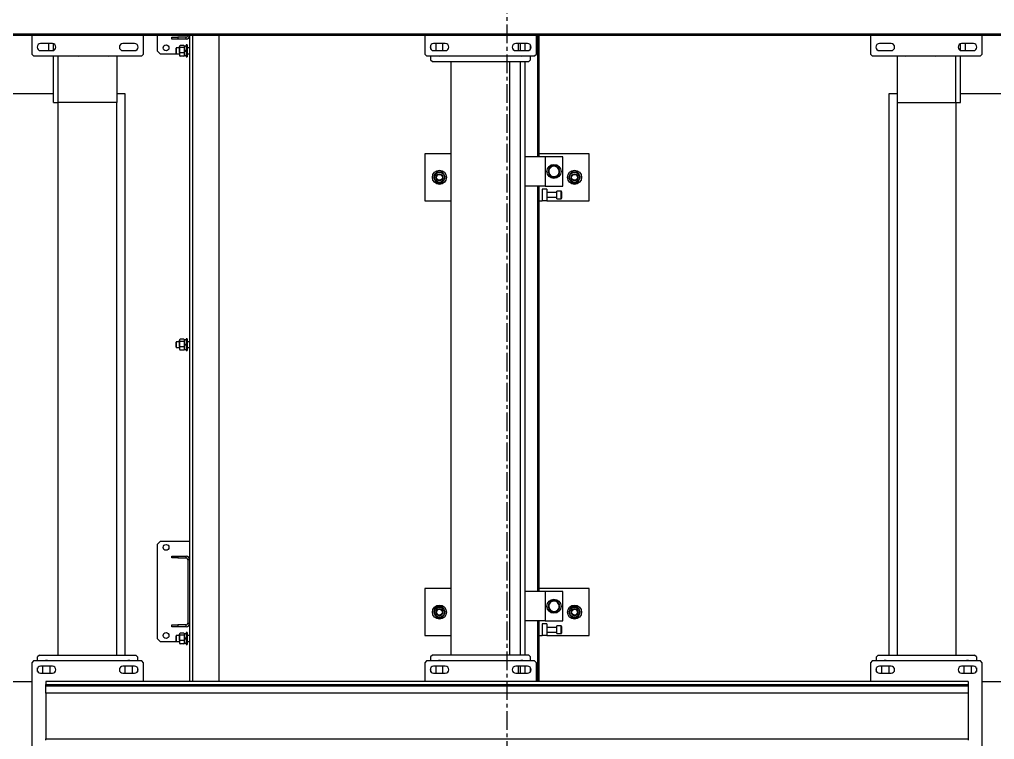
# Model space of a CAD drawing. Header units: millimetres. Extents: x 6622 to 532820, y 3370 to 359312.
# Drawn here: x 458470 to 460130, y 297641 to 298866 of the extents above; entities that cross this region are included whole.
import ezdxf

# ---------------------------------------------------------------- set-up
doc = ezdxf.new("R2010")
doc.units = ezdxf.units.MM
doc.linetypes.add('CENTER', pattern=[50.8, 31.75, -6.35, 6.35, -6.35])

# ---------------------------------------------------------------- blocks, each defined once
blk = doc.blocks.new('A$C6F3A12F4')
at = {"color": 2, "linetype": 'Continuous', "lineweight": 25}
for p, q in [((15885.2, 3700), (15885.2, 2622.1)), ((16885.2, 2659), (16885.2, 3700)), ((15783.1, 225), (15783.1, 3475)), ((15785.7, 3475), (15785.7, 225)), ((15817.7, 2659), (15785.7, 2659)), ((15820.7, 2656), (15817.7, 2659)), ((15820.7, 2472), (15820.7, 2656)), ((16853.2, 2659), (16850.2, 2656)), ((16850.2, 2656), (16850.2, 2472)), ((17017.2, 2659), (16853.2, 2659)), ((15799.7, 2644), (15799.7, 2624)), ((15811.7, 2624), (15811.7, 2644)), ((16843.2, 2649.1), (16840.2, 2646.1)), ((16840.2, 2482.1), (16840.2, 2646.1)), ((16843.2, 2649.1), (16850.2, 2649.1)), ((16859.2, 2644), (16859.2, 2624)), ((16859.2, 2640.1), (16871.2, 2640.1)), ((16862, 2649.1), (16868.4, 2649.1)), ((16871.2, 2624), (16871.2, 2644)), ((15799.7, 2630.1), (15811.7, 2630.1)), ((16871.2, 2628.1), (16859.2, 2628.1)), ((16885.2, 2635), (16890.6, 2635)), ((16885.2, 2635), (16885.2, 1065)), ((16890.6, 1065), (16890.6, 2635)), ((16890.6, 2635), (16893.2, 2635)), ((16893.2, 2635), (16893.2, 1065)), ((16893.2, 2635), (16905.2, 2635)), ((16905.2, 2635), (16905.2, 1065)), ((16905.2, 2635), (16982.6, 2635)), ((16982.6, 1065), (16982.6, 2635)), ((16982.6, 2635), (16985.2, 2635)), ((15811.4, 2622.1), (15800, 2622.1)), ((15900.2, 2622.1), (15820.7, 2622.1)), ((15900.2, 2614.1), (15820.7, 2614.1)), ((15900.2, 2614.1), (15900.2, 2622.1)), ((15900.2, 2514.1), (15900.2, 2614.1)), ((15900.2, 2614.1), (16840.2, 2614.1)), ((15820.7, 2514.1), (15900.2, 2514.1)), ((15885.2, 2514.1), (15885.2, 2500)), ((15900.2, 2514.1), (16840.2, 2514.1)), ((15799.7, 2504), (15799.7, 2484)), ((15811.7, 2484), (15811.7, 2504)), ((15885.2, 2500), (16840.2, 2500)), ((16859.2, 2504), (16859.2, 2484)), ((16859.2, 2500.1), (16871.2, 2500.1)), ((16859.2, 2500), (16871.2, 2500)), ((16871.2, 2484), (16871.2, 2504)), ((16840.2, 2482.1), (16843.2, 2479.1)), ((16850.2, 2479.1), (16843.2, 2479.1)), ((16871.2, 2488.1), (16859.2, 2488.1)), ((16868.7, 2479.1), (16861.8, 2479.1)), ((15785.7, 2469), (15817.7, 2469)), ((15817.7, 2469), (15820.7, 2472)), ((16850.2, 2472), (16853.2, 2469)), ((16853.2, 2469), (16885.2, 2469)), ((16067.2, 1990), (15987.2, 1990)), ((15987.2, 1990), (15987.2, 1904)), ((16067.2, 1918), (16067.2, 1990)), ((16727.2, 1990), (16727.2, 1904)), ((16807.2, 1990), (16727.2, 1990)), ((16807.2, 1918), (16807.2, 1990)), ((16036.7, 1965), (16036.2, 1965)), ((16036.6, 1963.2), (16036.2, 1963.2)), ((16036.3, 1962.2), (16036.6, 1963.2)), ((16776.7, 1965), (16776.2, 1965)), ((16776.6, 1963.2), (16776.2, 1963.2)), ((16776.3, 1962.2), (16776.6, 1963.2)), ((16042.2, 1945), (15992.2, 1945)), ((15992.2, 1945), (15992.2, 1915)), ((16042.2, 1915), (16042.2, 1945)), ((16051.7, 1943), (16062.7, 1943)), ((16782.2, 1945), (16732.2, 1945)), ((16732.2, 1945), (16732.2, 1915)), ((16782.2, 1915), (16782.2, 1945)), ((16791.7, 1943), (16802.7, 1943)), ((16012.2, 1937.3), (16008, 1934.4)), ((16016.4, 1940.2), (16012.2, 1937.3)), ((16021, 1938), (16016.4, 1940.2)), ((16025.6, 1935.8), (16021, 1938)), ((16026.8, 1930), (16026.1, 1930)), ((16026.6, 1928.2), (16026.2, 1928.2)), ((16026.4, 1927.4), (16026.6, 1928.2)), ((16050.7, 1942), (16050.7, 1935)), ((16063.7, 1942), (16050.7, 1942)), ((16063.7, 1935), (16050.7, 1935)), ((16053.2, 1935), (16053.2, 1918)), ((16061.2, 1918), (16061.2, 1935)), ((16063.7, 1935), (16063.7, 1942)), ((16752.2, 1937.3), (16748, 1934.4)), ((16756.4, 1940.2), (16752.2, 1937.3)), ((16761, 1938), (16756.4, 1940.2)), ((16765.7, 1935.8), (16761, 1938)), ((16766.7, 1930), (16766.1, 1930)), ((16766.6, 1928.2), (16766.2, 1928.2)), ((16766.4, 1927.4), (16766.6, 1928.2)), ((16790.7, 1942), (16790.7, 1935)), ((16803.7, 1942), (16790.7, 1942)), ((16803.7, 1935), (16790.7, 1935)), ((16793.2, 1935), (16793.2, 1918)), ((16801.2, 1918), (16801.2, 1935)), ((16803.7, 1935), (16803.7, 1942)), ((15992.2, 1915), (15992.2, 1880.2)), ((15992.2, 1915), (16042.2, 1915)), ((16008.8, 1924.2), (16013.4, 1922)), ((16013.4, 1922), (16018, 1919.8)), ((16018, 1919.8), (16022.2, 1922.7)), ((16022.2, 1922.7), (16026.4, 1925.6)), ((16042.2, 1915), (16042.2, 1880.2)), ((16047.2, 1918), (16047.2, 1910)), ((16047.2, 1918), (16067.2, 1918)), ((16047.2, 1910), (16067.2, 1910)), ((16067.2, 1918), (16067.2, 1910)), ((16067.2, 1904), (16067.2, 1910)), ((16732.2, 1915), (16732.2, 1880.2)), ((16732.2, 1915), (16782.2, 1915)), ((16748.7, 1924.2), (16753.4, 1922)), ((16753.4, 1922), (16758, 1919.8)), ((16758, 1919.8), (16762.2, 1922.7)), ((16762.2, 1922.7), (16766.4, 1925.6)), ((16782.2, 1915), (16782.2, 1880.2)), ((16787.2, 1918), (16787.2, 1910)), ((16787.2, 1918), (16807.2, 1918)), ((16787.2, 1910), (16807.2, 1910)), ((16807.2, 1918), (16807.2, 1910)), ((16807.2, 1904), (16807.2, 1910)), ((15785.7, 1904), (15992.2, 1904)), ((15992.2, 1902.7), (15785.7, 1902.7)), ((15817.7, 1900), (15785.7, 1900)), ((15820.7, 1897), (15817.7, 1900)), ((15820.7, 1713), (15820.7, 1897)), ((16042.2, 1904), (16732.2, 1904)), ((16732.2, 1902.7), (16042.2, 1902.7)), ((16782.2, 1904), (16885.2, 1904)), ((16885.2, 1902.7), (16782.2, 1902.7)), ((16853.2, 1900), (16850.2, 1897)), ((16850.2, 1897), (16850.2, 1713)), ((16885.2, 1900), (16853.2, 1900)), ((15799.7, 1885), (15799.7, 1865)), ((15811.7, 1881), (15799.7, 1881)), ((15799.7, 1880.2), (15811.7, 1880.2)), ((15809, 1890), (15802.4, 1890)), ((15811.7, 1865), (15811.7, 1885)), ((15827.2, 1890), (15820.7, 1890)), ((15830.2, 1887), (15827.2, 1890)), ((15830.2, 1723), (15830.2, 1887)), ((15830.2, 1880.2), (16840.2, 1880.2)), ((16843.2, 1890), (16840.2, 1887)), ((16840.2, 1887), (16840.2, 1723)), ((16850.2, 1890), (16843.2, 1890)), ((16859.2, 1885), (16859.2, 1865)), ((16871.2, 1881), (16859.2, 1881)), ((16859.2, 1880.2), (16871.2, 1880.2)), ((16868.5, 1890), (16861.9, 1890)), ((16871.2, 1865), (16871.2, 1885)), ((15811.7, 1872.8), (15799.7, 1872.8)), ((15799.7, 1869), (15811.7, 1869)), ((15820.8, 1872.8), (15820.7, 1872.8)), ((16840.2, 1872.8), (15830.2, 1872.8)), ((16850.2, 1872.8), (16849.6, 1872.8)), ((16871.2, 1872.8), (16859.2, 1872.8)), ((16859.2, 1869), (16871.2, 1869)), ((16840.2, 1855), (15830.2, 1855)), ((15799.7, 1745), (15799.7, 1725)), ((15811.7, 1725), (15811.7, 1745)), ((16840.2, 1755), (15830.2, 1755)), ((15987.2, 1755), (15987.2, 1710)), ((16067.2, 1710), (16067.2, 1755)), ((16727.2, 1755), (16727.2, 1710)), ((16807.2, 1710), (16807.2, 1755)), ((16859.2, 1745), (16859.2, 1725)), ((16871.2, 1725), (16871.2, 1745)), ((15811.7, 1741), (15799.7, 1741)), ((15799.7, 1729), (15811.7, 1729)), ((16036.7, 1735), (16036.2, 1735)), ((16036.6, 1733.2), (16036.2, 1733.2)), ((16036.3, 1732.2), (16036.6, 1733.2)), ((16776.7, 1735), (16776.2, 1735)), ((16776.6, 1733.2), (16776.2, 1733.2)), ((16776.3, 1732.2), (16776.6, 1733.2)), ((16871.2, 1741), (16859.2, 1741)), ((16859.2, 1729), (16871.2, 1729)), ((15785.7, 1710), (15817.7, 1710)), ((15802.4, 1720), (15809, 1720)), ((15817.7, 1710), (15820.7, 1713)), ((15820.7, 1720), (15827.2, 1720)), ((15827.2, 1720), (15830.2, 1723)), ((15987.2, 1710), (16067.2, 1710)), ((16727.2, 1710), (16807.2, 1710)), ((16840.2, 1723), (16843.2, 1720)), ((16843.2, 1720), (16850.2, 1720)), ((16850.2, 1713), (16853.2, 1710)), ((16853.2, 1710), (16885.2, 1710)), ((16861.9, 1720), (16868.5, 1720)), ((15785.7, 1359.5), (16885.2, 1359.5)), ((15785.7, 1314.5), (16885.2, 1314.5)), ((15785.7, 1309.5), (15786, 1309.5)), ((15785.7, 1306.5), (15786, 1306.5)), ((15786, 1309.5), (16678, 1309.5)), ((15786, 1306.5), (15786, 1309.5)), ((15792, 1303.5), (15789, 1303.5)), ((15789, 1303.5), (15789, 1289.5)), ((15792, 1303.5), (15792, 1289.5)), ((15802, 1305.5), (15802, 1303.5)), ((15802, 1305.5), (15822, 1305.5)), ((15802, 1303.5), (15822, 1303.5)), ((15802.8, 1300), (15802.8, 1293.4)), ((15804.4, 1300.9), (15803.3, 1300.3)), ((15803.9, 1303.5), (15803.9, 1300.9)), ((15812, 1300.9), (15803.9, 1300.9)), ((15806.4, 1300), (15806.4, 1293.4)), ((15807, 1309.5), (15807, 1305.5)), ((15812, 1300.9), (15813.5, 1300.9)), ((15820, 1300.9), (15813.5, 1300.9)), ((15815.5, 1300), (15815.5, 1293.4)), ((15817, 1305.5), (15817, 1309.5)), ((15820.7, 1300.3), (15819.6, 1300.9)), ((15820, 1300.9), (15820, 1303.5)), ((15821.2, 1300), (15821.2, 1293.4)), ((15822, 1303.5), (15822, 1305.5)), ((16302, 1305.5), (16302, 1303.5)), ((16302, 1305.5), (16322, 1305.5)), ((16302, 1303.5), (16322, 1303.5)), ((16302.8, 1300), (16302.8, 1293.4)), ((16304.4, 1300.9), (16303.3, 1300.3)), ((16303.9, 1303.5), (16303.9, 1300.9)), ((16312, 1300.9), (16303.9, 1300.9)), ((16306.4, 1300), (16306.4, 1293.4)), ((16307, 1309.5), (16307, 1305.5)), ((16312, 1300.9), (16313.5, 1300.9)), ((16320, 1300.9), (16313.5, 1300.9)), ((16315.5, 1300), (16315.5, 1293.4)), ((16317, 1305.5), (16317, 1309.5)), ((16320.7, 1300.3), (16319.6, 1300.9)), ((16320, 1300.9), (16320, 1303.5)), ((16321.2, 1300), (16321.2, 1293.4)), ((16322, 1303.5), (16322, 1305.5)), ((16647, 1309.5), (16647, 1259.5)), ((16675, 1303.5), (16672, 1303.5)), ((16672, 1289.5), (16672, 1303.5)), ((16675, 1289.5), (16675, 1303.5)), ((16678, 1309.5), (16678, 1306.5)), ((16678, 1309.5), (16786, 1309.5)), ((16678, 1306.5), (16786, 1306.5)), ((16786, 1309.5), (16885.2, 1309.5)), ((16786, 1306.5), (16786, 1309.5)), ((16792, 1303.5), (16789, 1303.5)), ((16789, 1303.5), (16789, 1289.5)), ((16792, 1303.5), (16792, 1289.5)), ((16802, 1305.5), (16802, 1303.5)), ((16802, 1305.5), (16822, 1305.5)), ((16802, 1303.5), (16822, 1303.5)), ((16802.8, 1300), (16802.8, 1293.4)), ((16804.4, 1300.9), (16803.3, 1300.3)), ((16803.9, 1303.5), (16803.9, 1300.9)), ((16812, 1300.9), (16803.9, 1300.9)), ((16806.4, 1300), (16806.4, 1293.4)), ((16807, 1309.5), (16807, 1305.5)), ((16812, 1300.9), (16813.5, 1300.9)), ((16820, 1300.9), (16813.5, 1300.9)), ((16815.5, 1300), (16815.5, 1293.4)), ((16817, 1305.5), (16817, 1309.5)), ((16820.7, 1300.3), (16819.6, 1300.9)), ((16820, 1300.9), (16820, 1303.5)), ((16821.2, 1300), (16821.2, 1293.4)), ((16822, 1303.5), (16822, 1305.5)), ((15789, 1289.5), (15792, 1289.5)), ((15789, 1279.5), (15789, 1289.5)), ((15792, 1279.5), (15789, 1279.5)), ((15792, 1289.5), (15792, 1279.5)), ((15803.3, 1293.1), (15804.4, 1292.5)), ((15814.9, 1292.5), (15804.4, 1292.5)), ((15807, 1292.5), (15807, 1287)), ((15807, 1287), (15807.5, 1286.5)), ((15807, 1287), (15817, 1287)), ((15816.5, 1286.5), (15807.5, 1286.5)), ((15814.9, 1292.5), (15819.6, 1292.5)), ((15816.5, 1286.5), (15817, 1287)), ((15817, 1287), (15817, 1292.5)), ((15817, 1259.5), (15817, 1287)), ((15819.6, 1292.5), (15820.7, 1293.1)), ((16303.3, 1293.1), (16304.4, 1292.5)), ((16314.9, 1292.5), (16304.4, 1292.5)), ((16307, 1292.5), (16307, 1287)), ((16307, 1287), (16307.5, 1286.5)), ((16307, 1287), (16317, 1287)), ((16316.5, 1286.5), (16307.5, 1286.5)), ((16314.9, 1292.5), (16319.6, 1292.5)), ((16316.5, 1286.5), (16317, 1287)), ((16317, 1287), (16317, 1292.5)), ((16319.6, 1292.5), (16320.7, 1293.1)), ((16672, 1289.5), (16675, 1289.5)), ((16672, 1279.5), (16672, 1289.5)), ((16675, 1279.5), (16672, 1279.5)), ((16675, 1289.5), (16675, 1279.5)), ((16789, 1289.5), (16792, 1289.5)), ((16789, 1279.5), (16789, 1289.5)), ((16792, 1279.5), (16789, 1279.5)), ((16792, 1289.5), (16792, 1279.5)), ((16803.3, 1293.1), (16804.4, 1292.5)), ((16814.9, 1292.5), (16804.4, 1292.5)), ((16807, 1292.5), (16807, 1287)), ((16807, 1287), (16807.5, 1286.5)), ((16807, 1287), (16817, 1287)), ((16816.5, 1286.5), (16807.5, 1286.5)), ((16814.9, 1292.5), (16819.6, 1292.5)), ((16816.5, 1286.5), (16817, 1287)), ((16817, 1287), (16817, 1292.5)), ((16817, 1259.5), (16817, 1287)), ((16819.6, 1292.5), (16820.7, 1293.1)), ((15785.7, 1254.5), (15812, 1254.5)), ((15812, 1254.5), (15817, 1259.5)), ((16647, 1259.5), (16652, 1254.5)), ((16652, 1254.5), (16812, 1254.5)), ((16812, 1254.5), (16817, 1259.5)), ((15817.7, 1231), (15785.7, 1231)), ((15820.7, 1228), (15817.7, 1231)), ((16853.2, 1231), (16850.2, 1228)), ((16885.2, 1231), (16853.2, 1231)), ((15799.7, 1216), (15799.7, 1196)), ((15811.7, 1196), (15811.7, 1216)), ((15820.7, 1044), (15820.7, 1228)), ((16843.2, 1220.9), (16840.2, 1217.9)), ((16840.2, 1053.9), (16840.2, 1217.9)), ((16843.2, 1220.9), (16850.2, 1220.9)), ((16850.2, 1228), (16850.2, 1044)), ((16859.2, 1216), (16859.2, 1196)), ((16859.2, 1211.9), (16871.2, 1211.9)), ((16861.8, 1220.9), (16868.7, 1220.9)), ((16871.2, 1196), (16871.2, 1216)), ((15885.2, 1200), (15885.2, 1185.9)), ((16840.2, 1200), (15885.2, 1200)), ((16871.2, 1200), (16859.2, 1200)), ((16871.2, 1199.9), (16859.2, 1199.9)), ((15820.7, 1185.9), (15900.2, 1185.9)), ((15900.2, 1185.9), (15900.2, 1085.9)), ((16840.2, 1185.9), (15900.2, 1185.9)), ((15900.2, 1085.9), (15820.7, 1085.9)), ((15900.2, 1077.9), (15900.2, 1085.9)), ((16840.2, 1085.9), (15900.2, 1085.9)), ((15799.7, 1076), (15799.7, 1056)), ((15811.7, 1069.9), (15799.7, 1069.9)), ((15811.4, 1077.9), (15800, 1077.9)), ((15811.7, 1056), (15811.7, 1076)), ((15900.2, 1077.9), (15820.7, 1077.9)), ((15885.2, 1077.9), (15885.2, 0)), ((16859.2, 1076), (16859.2, 1056)), ((16859.2, 1071.9), (16871.2, 1071.9)), ((16871.2, 1056), (16871.2, 1076)), ((16885.2, 1065), (16890.6, 1065)), ((16893.2, 1065), (16890.6, 1065)), ((16905.2, 1065), (16893.2, 1065)), ((16905.2, 1065), (16982.6, 1065)), ((16985.2, 1065), (16982.6, 1065)), ((16840.2, 1053.9), (16843.2, 1050.9)), ((16850.2, 1050.9), (16843.2, 1050.9)), ((16871.2, 1059.9), (16859.2, 1059.9)), ((16868.4, 1050.9), (16862, 1050.9)), ((15785.7, 1041), (15817.7, 1041)), ((15817.7, 1041), (15820.7, 1044)), ((16850.2, 1044), (16853.2, 1041)), ((16853.2, 1041), (17017.2, 1041)), ((16885.2, 0), (16885.2, 1041))]:
    blk.add_line(p, q, dxfattribs=at)
at = {"color": 2, "linetype": 'Continuous', "lineweight": 25, "flags": 128}
for points in [[(16036.7, 1965), (16036.6, 1966.9), (16036.3, 1967.9)], [(16776.7, 1965), (16776.6, 1966.9), (16776.3, 1967.9)], [(16036.7, 1735), (16036.6, 1736.9), (16036.3, 1737.9)], [(16776.7, 1735), (16776.6, 1736.9), (16776.3, 1737.9)], [(15812, 1300.9), (15811.5, 1301.8), (15811, 1302.6), (15810.5, 1303.5)], [(15812, 1303.5), (15812.5, 1302.6), (15813, 1301.8), (15813.5, 1300.9)], [(16312, 1300.9), (16311.5, 1301.8), (16311, 1302.6), (16310.5, 1303.5)], [(16312, 1303.5), (16312.5, 1302.6), (16313, 1301.8), (16313.5, 1300.9)], [(16812, 1300.9), (16811.5, 1301.8), (16811, 1302.6), (16810.5, 1303.5)], [(16812, 1303.5), (16812.5, 1302.6), (16813, 1301.8), (16813.5, 1300.9)]]:
    blk.add_lwpolyline(points, dxfattribs=at)
at = {"color": 2, "linetype": 'Continuous', "lineweight": 25}
for centre, radius in [((16027.2, 1965), 12), ((16767.2, 1965), 12), ((16027.2, 1965), 8.62), ((16027.2, 1965), 6), ((16027.2, 1965), 5), ((16767.2, 1965), 8.62), ((16767.2, 1965), 6), ((16767.2, 1965), 5), ((16017.2, 1930), 12), ((16757.2, 1930), 12), ((16027.2, 1735), 12), ((16027.2, 1735), 8.62), ((16767.2, 1735), 12), ((16767.2, 1735), 8.62), ((16027.2, 1735), 6), ((16027.2, 1735), 5), ((16767.2, 1735), 6), ((16767.2, 1735), 5), ((15807, 1269.5), 5), ((16657, 1269.5), 5), ((16807, 1269.5), 5)]:
    blk.add_circle(centre, radius, dxfattribs=at)
for centre, radius, start, end in [((15805.7, 2644), 6, 0, 180), ((16865.2, 2644), 6, 0, 180), ((15805.7, 2624), 6, 180, 0), ((16855.2, 2634.1), 6, 146.4427, 213.5573), ((16865.2, 2624), 6, 180, 0), ((15815.2, 2579.1), 6, 336.4435, 23.5565), ((15815.2, 2529.1), 6, 336.4435, 23.5565), ((15805.7, 2504), 6, 0, 180), ((16865.2, 2504), 6, 0, 180), ((16855.2, 2494.1), 6, 146.4427, 213.5573), ((15805.7, 2484), 6, 180, 0), ((16865.2, 2484), 6, 180, 0), ((16027.2, 1965), 9.55, 349.1982, 0), ((16767.2, 1965), 9.55, 349.1982, 0), ((16027.2, 1965), 9.55, 221.2996, 256.7088), ((16051.7, 1942), 1, 90, 180), ((16062.7, 1942), 1, 0, 90), ((16767.2, 1965), 9.55, 221.2996, 256.7088), ((16791.7, 1942), 1, 90, 180), ((16802.7, 1942), 1, 0, 90), ((16017.2, 1930), 9.55, 165.3637, 203.9741), ((16017.2, 1930), 8.87, 124.3653, 184.3653), ((16017.2, 1930), 8.87, 184.3653, 244.3653), ((16017.2, 1930), 9.55, 104.5207, 143.3519), ((16017.2, 1930), 8.87, 64.3653, 124.3653), ((16017.2, 1930), 9.55, 42.9611, 84.8708), ((16017.2, 1930), 8.86, 4.3653, 64.3653), ((16017.2, 1930), 8.86, 304.3653, 4.3653), ((16017.2, 1930), 9.55, 0, 24.9691), ((16017.2, 1930), 9.55, 349.1982, 0), ((16757.2, 1930), 9.55, 165.3637, 203.9741), ((16757.2, 1930), 8.87, 124.3653, 184.3653), ((16757.2, 1930), 8.87, 184.3653, 244.3653), ((16757.2, 1930), 9.55, 104.5207, 143.3519), ((16757.2, 1930), 8.87, 64.3653, 124.3653), ((16757.2, 1930), 9.55, 42.9611, 84.8708), ((16757.2, 1930), 8.87, 4.3653, 64.3653), ((16757.2, 1930), 8.87, 304.3653, 4.3653), ((16757.2, 1930), 9.55, 0, 24.9691), ((16757.2, 1930), 9.55, 349.1982, 0), ((16017.2, 1930), 9.55, 224.4516, 265.4367), ((16017.2, 1930), 8.86, 244.3653, 304.3653), ((16017.2, 1930), 9.55, 283.449, 324.061), ((16757.2, 1930), 9.55, 224.4516, 265.4367), ((16757.2, 1930), 8.87, 244.3653, 304.3653), ((16757.2, 1930), 9.55, 283.449, 324.061), ((15805.7, 1885), 6, 0, 180), ((15815.2, 1875), 6, 336.4435, 23.5565), ((16855.2, 1875), 6, 146.4427, 213.5573), ((16865.2, 1885), 6, 0, 180), ((15805.7, 1865), 6, 180, 0), ((16865.2, 1865), 6, 180, 0), ((15805.7, 1745), 6, 0, 180), ((16865.2, 1745), 6, 0, 180), ((15815.2, 1735), 6, 336.4435, 23.5565), ((16027.2, 1735), 9.55, 221.2996, 256.7088), ((16027.2, 1735), 9.55, 349.1982, 0), ((16767.2, 1735), 9.55, 221.2996, 256.7088), ((16767.2, 1735), 9.55, 349.1982, 0), ((16855.2, 1735), 6, 146.4427, 213.5573), ((15805.7, 1725), 6, 180, 0), ((16865.2, 1725), 6, 180, 0), ((15786, 1303.5), 6, 0, 90), ((15786, 1303.5), 3, 0, 90), ((16678, 1303.5), 6, 90, 180), ((16678, 1303.5), 3, 90, 180), ((16786, 1303.5), 6, 0, 90), ((16786, 1303.5), 3, 0, 90), ((15805.7, 1216), 6, 0, 180), ((16865.2, 1216), 6, 0, 180), ((15805.7, 1196), 6, 180, 0), ((16855.2, 1205.9), 6, 146.4427, 213.5573), ((16865.2, 1196), 6, 180, 0), ((15815.2, 1170.9), 6, 336.4435, 23.5565), ((15815.2, 1120.9), 6, 336.4435, 23.5565), ((15805.7, 1076), 6, 0, 180), ((16865.2, 1076), 6, 0, 180), ((16855.2, 1065.9), 6, 146.4427, 213.5573), ((15805.7, 1056), 6, 180, 0), ((16865.2, 1056), 6, 180, 0)]:
    blk.add_arc(centre, radius, start, end, dxfattribs=at)
for points, knots in [([(16027.2, 1975.4), (16026.4, 1974.9), (16024.8, 1974), (16022.5, 1972.7), (16020.3, 1971.4), (16018.9, 1970.6), (16018.2, 1970.2)], [0, 0, 0, 0, 0.264614, 0.534981, 0.765363, 1, 1, 1, 1]), ([(16018.2, 1970.2), (16018.2, 1969.8), (16018.2, 1968.5), (16018.2, 1966.2), (16018.2, 1963.2), (16018.2, 1961.1), (16018.2, 1959.8)], [0, 0, 0, 0, 0.131003, 0.38054, 0.636178, 1, 1, 1, 1]), ([(16018.2, 1959.8), (16019, 1959.4), (16020.6, 1958.4), (16022.9, 1957.1), (16025.1, 1955.8), (16026.5, 1955), (16027.2, 1954.6)], [0, 0, 0, 0, 0.264614, 0.534982, 0.765287, 1, 1, 1, 1]), ([(16036.2, 1970.2), (16035.4, 1970.6), (16033.8, 1971.6), (16031.5, 1972.9), (16029.3, 1974.2), (16027.9, 1975), (16027.2, 1975.4)], [0, 0, 0, 0, 0.264634, 0.534945, 0.765345, 1, 1, 1, 1]), ([(16027.2, 1954.6), (16028, 1955.1), (16029.6, 1956), (16031.9, 1957.3), (16034.1, 1958.6), (16035.5, 1959.4), (16036.2, 1959.8)], [0, 0, 0, 0, 0.264557, 0.534946, 0.765345, 1, 1, 1, 1]), ([(16036.2, 1959.8), (16036.2, 1961.1), (16036.2, 1963.2), (16036.2, 1966.2), (16036.2, 1968.4), (16036.2, 1969.8), (16036.2, 1970.2)], [0, 0, 0, 0, 0.363821, 0.613049, 0.868997, 1, 1, 1, 1]), ([(16767.2, 1975.4), (16766.4, 1974.9), (16764.8, 1974), (16762.5, 1972.7), (16760.3, 1971.4), (16758.9, 1970.6), (16758.2, 1970.2)], [0, 0, 0, 0, 0.264501, 0.534988, 0.765328, 1, 1, 1, 1]), ([(16758.2, 1970.2), (16758.2, 1969.8), (16758.2, 1968.5), (16758.2, 1966.2), (16758.2, 1963.2), (16758.2, 1961.1), (16758.2, 1959.8)], [0, 0, 0, 0, 0.131003, 0.38054, 0.636178, 1, 1, 1, 1]), ([(16758.2, 1959.8), (16759, 1959.4), (16760.6, 1958.4), (16762.9, 1957.1), (16765.1, 1955.8), (16766.5, 1955), (16767.2, 1954.6)], [0, 0, 0, 0, 0.264655, 0.534987, 0.765327, 1, 1, 1, 1]), ([(16776.2, 1970.2), (16775.4, 1970.6), (16773.8, 1971.6), (16771.5, 1972.9), (16769.3, 1974.2), (16767.9, 1975), (16767.2, 1975.4)], [0, 0, 0, 0, 0.264614, 0.534904, 0.765363, 1, 1, 1, 1]), ([(16767.2, 1954.6), (16768, 1955.1), (16769.6, 1956), (16771.9, 1957.3), (16774.1, 1958.6), (16775.5, 1959.4), (16776.2, 1959.8)], [0, 0, 0, 0, 0.264614, 0.534903, 0.765363, 1, 1, 1, 1]), ([(16776.2, 1959.8), (16776.2, 1961.1), (16776.2, 1963.2), (16776.2, 1966.2), (16776.2, 1968.4), (16776.2, 1969.8), (16776.2, 1970.2)], [0, 0, 0, 0, 0.363821, 0.613049, 0.868997, 1, 1, 1, 1]), ([(16008, 1934.4), (16008, 1934), (16008.1, 1932.3), (16008.3, 1930.6), (16008.4, 1929.3)], [0, 0, 0, 0, 0.2530598, 1, 1, 1, 1]), ([(16008.4, 1929.3), (16008.5, 1927.7), (16008.6, 1925.9), (16008.7, 1924.3), (16008.8, 1924.2)], [0, 0, 0, 0, 0.973005, 1, 1, 1, 1]), ([(16026, 1930.7), (16025.9, 1932), (16025.8, 1933.7), (16025.7, 1935.4), (16025.6, 1935.8)], [0, 0, 0, 0, 0.746925, 1, 1, 1, 1]), ([(16026.4, 1925.6), (16026.4, 1925.6), (16026.3, 1927.3), (16026.2, 1929), (16026, 1930.7)], [0, 0, 0, 0, 0.026997, 1, 1, 1, 1]), ([(16748, 1934.4), (16748, 1934), (16748.1, 1932.3), (16748.3, 1930.6), (16748.4, 1929.3)], [0, 0, 0, 0, 0.2530598, 1, 1, 1, 1]), ([(16748.4, 1929.3), (16748.5, 1927.7), (16748.6, 1925.9), (16748.7, 1924.3), (16748.7, 1924.2)], [0, 0, 0, 0, 0.973018, 1, 1, 1, 1]), ([(16766, 1930.7), (16765.9, 1932), (16765.8, 1933.7), (16765.7, 1935.4), (16765.7, 1935.8)], [0, 0, 0, 0, 0.746939, 1, 1, 1, 1]), ([(16766.4, 1925.6), (16766.4, 1925.6), (16766.3, 1927.3), (16766.2, 1929), (16766, 1930.7)], [0, 0, 0, 0, 0.026984, 1, 1, 1, 1]), ([(16027.2, 1745.4), (16026.4, 1744.9), (16024.8, 1744), (16022.5, 1742.7), (16020.3, 1741.4), (16018.9, 1740.6), (16018.2, 1740.2)], [0, 0, 0, 0, 0.264614, 0.534981, 0.765363, 1, 1, 1, 1]), ([(16036.2, 1740.2), (16035.4, 1740.6), (16033.8, 1741.6), (16031.5, 1742.9), (16029.3, 1744.2), (16027.9, 1745), (16027.2, 1745.4)], [0, 0, 0, 0, 0.264634, 0.534945, 0.765345, 1, 1, 1, 1]), ([(16767.2, 1745.4), (16766.4, 1744.9), (16764.8, 1744), (16762.5, 1742.7), (16760.3, 1741.4), (16758.9, 1740.6), (16758.2, 1740.2)], [0, 0, 0, 0, 0.264501, 0.534988, 0.765328, 1, 1, 1, 1]), ([(16776.2, 1740.2), (16775.4, 1740.6), (16773.8, 1741.6), (16771.5, 1742.9), (16769.3, 1744.2), (16767.9, 1745), (16767.2, 1745.4)], [0, 0, 0, 0, 0.264614, 0.534903, 0.765363, 1, 1, 1, 1]), ([(16018.2, 1740.2), (16018.2, 1739.8), (16018.2, 1738.5), (16018.2, 1736.2), (16018.2, 1733.2), (16018.2, 1731.1), (16018.2, 1729.8)], [0, 0, 0, 0, 0.1310035, 0.3805405, 0.636178, 1, 1, 1, 1]), ([(16018.2, 1729.8), (16019, 1729.4), (16020.6, 1728.4), (16022.9, 1727.1), (16025.1, 1725.8), (16026.5, 1725), (16027.2, 1724.6)], [0, 0, 0, 0, 0.264614, 0.534983, 0.765287, 1, 1, 1, 1]), ([(16027.2, 1724.6), (16028, 1725.1), (16029.6, 1726), (16031.9, 1727.3), (16034.1, 1728.6), (16035.5, 1729.4), (16036.2, 1729.8)], [0, 0, 0, 0, 0.264557, 0.534946, 0.765345, 1, 1, 1, 1]), ([(16036.2, 1729.8), (16036.2, 1731.1), (16036.2, 1733.2), (16036.2, 1736.2), (16036.2, 1738.4), (16036.2, 1739.8), (16036.2, 1740.2)], [0, 0, 0, 0, 0.363821, 0.613048, 0.868997, 1, 1, 1, 1]), ([(16758.2, 1740.2), (16758.2, 1739.8), (16758.2, 1738.5), (16758.2, 1736.2), (16758.2, 1733.2), (16758.2, 1731.1), (16758.2, 1729.8)], [0, 0, 0, 0, 0.1310035, 0.3805405, 0.636178, 1, 1, 1, 1]), ([(16758.2, 1729.8), (16759, 1729.4), (16760.6, 1728.4), (16762.9, 1727.1), (16765.1, 1725.8), (16766.5, 1725), (16767.2, 1724.6)], [0, 0, 0, 0, 0.264655, 0.534987, 0.765327, 1, 1, 1, 1]), ([(16767.2, 1724.6), (16768, 1725.1), (16769.6, 1726), (16771.9, 1727.3), (16774.1, 1728.6), (16775.5, 1729.4), (16776.2, 1729.8)], [0, 0, 0, 0, 0.264614, 0.534903, 0.765363, 1, 1, 1, 1]), ([(16776.2, 1729.8), (16776.2, 1731.1), (16776.2, 1733.2), (16776.2, 1736.2), (16776.2, 1738.4), (16776.2, 1739.8), (16776.2, 1740.2)], [0, 0, 0, 0, 0.363821, 0.613048, 0.868997, 1, 1, 1, 1]), ([(15802.8, 1300), (15803.3, 1300.2), (15804, 1300.7), (15805, 1300.7), (15805.8, 1300.4), (15806.2, 1300.1), (15806.4, 1300)], [0, 0, 0, 0, 0.363588, 0.612802, 0.868735, 1, 1, 1, 1]), ([(15806.4, 1300), (15807.2, 1300.2), (15808.8, 1300.6), (15811.2, 1300.7), (15813.4, 1300.5), (15814.8, 1300.2), (15815.5, 1300)], [0, 0, 0, 0, 0.264595, 0.534955, 0.765295, 1, 1, 1, 1]), ([(15815.5, 1300), (15816, 1300.2), (15817, 1300.6), (15818.5, 1300.7), (15819.9, 1300.5), (15820.7, 1300.2), (15821.2, 1300)], [0, 0, 0, 0, 0.264602, 0.534923, 0.765382, 1, 1, 1, 1]), ([(15821.2, 1300), (15821, 1300.1), (15820.8, 1300.2), (15820.7, 1300.3), (15820.7, 1300.3)], [0, 0, 0, 0, 0.908521, 1, 1, 1, 1]), ([(16302.8, 1300), (16303.3, 1300.2), (16304, 1300.7), (16305, 1300.7), (16305.8, 1300.4), (16306.2, 1300.1), (16306.4, 1300)], [0, 0, 0, 0, 0.363637, 0.612794, 0.868669, 1, 1, 1, 1]), ([(16306.4, 1300), (16307.2, 1300.2), (16308.8, 1300.6), (16311.2, 1300.7), (16313.4, 1300.5), (16314.8, 1300.2), (16315.5, 1300)], [0, 0, 0, 0, 0.264522, 0.534908, 0.765371, 1, 1, 1, 1]), ([(16315.5, 1300), (16316, 1300.2), (16317, 1300.6), (16318.5, 1300.7), (16319.9, 1300.5), (16320.7, 1300.2), (16321.2, 1300)], [0, 0, 0, 0, 0.264587, 0.534953, 0.765275, 1, 1, 1, 1]), ([(16321.2, 1300), (16321, 1300.1), (16320.8, 1300.2), (16320.7, 1300.3), (16320.7, 1300.3)], [0, 0, 0, 0, 0.908808, 1, 1, 1, 1]), ([(16802.8, 1300), (16803.3, 1300.2), (16804, 1300.7), (16805, 1300.7), (16805.8, 1300.4), (16806.2, 1300.1), (16806.4, 1300)], [0, 0, 0, 0, 0.363637, 0.612794, 0.868669, 1, 1, 1, 1]), ([(16806.4, 1300), (16807.2, 1300.2), (16808.8, 1300.6), (16811.2, 1300.7), (16813.4, 1300.5), (16814.8, 1300.2), (16815.5, 1300)], [0, 0, 0, 0, 0.264522, 0.534908, 0.765371, 1, 1, 1, 1]), ([(16815.5, 1300), (16816, 1300.2), (16817, 1300.6), (16818.5, 1300.7), (16819.9, 1300.5), (16820.7, 1300.2), (16821.2, 1300)], [0, 0, 0, 0, 0.264587, 0.534953, 0.765275, 1, 1, 1, 1]), ([(16821.2, 1300), (16821, 1300.1), (16820.8, 1300.2), (16820.7, 1300.3), (16820.7, 1300.3)], [0, 0, 0, 0, 0.908808, 1, 1, 1, 1]), ([(15806.4, 1293.4), (15806.2, 1293.3), (15805.8, 1293), (15805, 1292.7), (15804, 1292.7), (15803.3, 1293.2), (15802.8, 1293.4)], [0, 0, 0, 0, 0.131264, 0.380789, 0.636411, 1, 1, 1, 1]), ([(15815.5, 1293.4), (15814.7, 1293.2), (15813.1, 1292.8), (15810.7, 1292.7), (15808.5, 1292.9), (15807.1, 1293.2), (15806.4, 1293.4)], [0, 0, 0, 0, 0.264595, 0.534955, 0.765296, 1, 1, 1, 1]), ([(15821.2, 1293.4), (15820.7, 1293.2), (15819.7, 1292.8), (15818.2, 1292.7), (15816.8, 1292.9), (15816, 1293.2), (15815.5, 1293.4)], [0, 0, 0, 0, 0.264602, 0.534923, 0.765382, 1, 1, 1, 1]), ([(15820.7, 1293.1), (15820.7, 1293.1), (15820.8, 1293.2), (15821, 1293.3), (15821.2, 1293.4)], [0, 0, 0, 0, 0.091438, 1, 1, 1, 1]), ([(16306.4, 1293.4), (16306.2, 1293.3), (16305.8, 1293), (16305, 1292.7), (16304, 1292.7), (16303.3, 1293.2), (16302.8, 1293.4)], [0, 0, 0, 0, 0.13133, 0.380798, 0.636361, 1, 1, 1, 1]), ([(16315.5, 1293.4), (16314.7, 1293.2), (16313.1, 1292.8), (16310.7, 1292.7), (16308.5, 1292.9), (16307.1, 1293.2), (16306.4, 1293.4)], [0, 0, 0, 0, 0.26472, 0.534906, 0.76537, 1, 1, 1, 1]), ([(16321.2, 1293.4), (16320.7, 1293.2), (16319.7, 1292.8), (16318.2, 1292.7), (16316.8, 1292.9), (16316, 1293.2), (16315.5, 1293.4)], [0, 0, 0, 0, 0.264585, 0.534952, 0.765396, 1, 1, 1, 1]), ([(16320.7, 1293.1), (16320.7, 1293.1), (16320.8, 1293.2), (16321, 1293.3), (16321.2, 1293.4)], [0, 0, 0, 0, 0.09115, 1, 1, 1, 1]), ([(16806.4, 1293.4), (16806.2, 1293.3), (16805.8, 1293), (16805, 1292.7), (16804, 1292.7), (16803.3, 1293.2), (16802.8, 1293.4)], [0, 0, 0, 0, 0.13133, 0.380798, 0.636361, 1, 1, 1, 1]), ([(16815.5, 1293.4), (16814.7, 1293.2), (16813.1, 1292.8), (16810.7, 1292.7), (16808.5, 1292.9), (16807.1, 1293.2), (16806.4, 1293.4)], [0, 0, 0, 0, 0.26472, 0.534906, 0.76537, 1, 1, 1, 1]), ([(16821.2, 1293.4), (16820.7, 1293.2), (16819.7, 1292.8), (16818.2, 1292.7), (16816.8, 1292.9), (16816, 1293.2), (16815.5, 1293.4)], [0, 0, 0, 0, 0.264585, 0.534952, 0.765396, 1, 1, 1, 1]), ([(16820.7, 1293.1), (16820.7, 1293.1), (16820.8, 1293.2), (16821, 1293.3), (16821.2, 1293.4)], [0, 0, 0, 0, 0.09115, 1, 1, 1, 1])]:
    blk.add_open_spline(points, degree=3, knots=knots, dxfattribs=at)

msp = doc.modelspace()

# ---------------------------------------------------------------- linework, layer by layer
at = {"color": 1, "linetype": 'CENTER'}
msp.add_line((459300, 268650.975), (459300, 314810.514), dxfattribs=at)

# ---------------------------------------------------------------- block references
at = {"color": 0, "rotation": 270}
msp.add_blockref('A$C6F3A12F4', (457450, 314625.198), dxfattribs=at)

doc.saveas('drawing.dxf')
